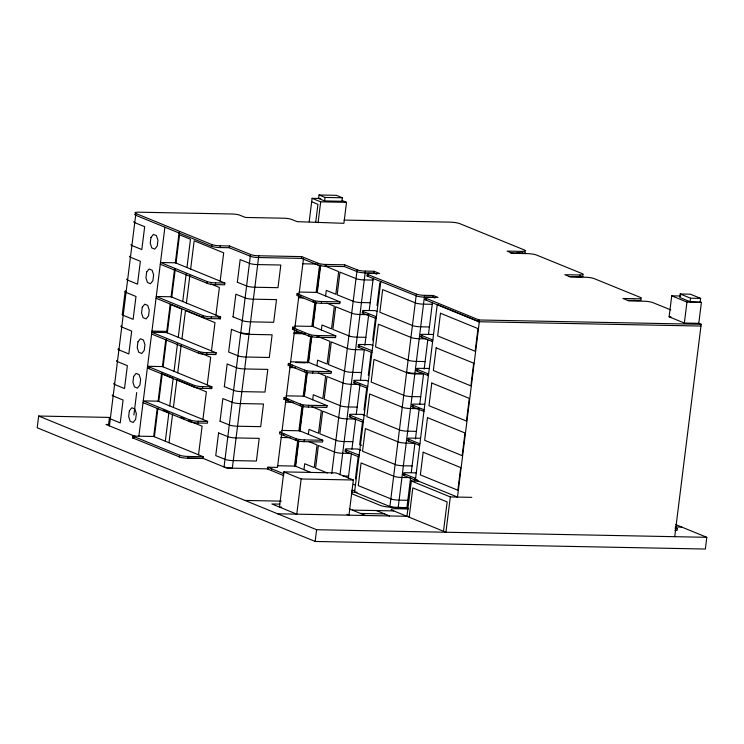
<?xml version="1.0" encoding="UTF-8"?>
<svg xmlns="http://www.w3.org/2000/svg" width="744" height="744" viewBox="0 0 744 744"><rect width="100%" height="100%" fill="white"/><g stroke="black" fill="none" stroke-linecap="round" stroke-linejoin="round"><path stroke-width="1.12" d="M109.303 417.412L38.66 416.036L37.2 427.772L315.149 541.455L705.34 549.035L706.8 537.308L675.422 524.474M108.494 425.177L109.368 418.165M122.267 314.6L125.113 291.732M342.221 200.582L346.518 202.34L343.905 223.312L297.228 221.666L290.653 219.089A5.999 1.014 7.1 0 0 284.766 218.234L245.539 217.462L238.964 214.886A5.999 1.014 7.1 0 0 233.077 214.03L138.245 212.18A6.798 1.144 7.1 0 0 135.892 213.482L109.433 425.866A6.798 1.144 7.1 0 1 108.698 424.908M133.883 415.013L136.682 392.562M132.516 437.825L132.73 436.068L153.71 436.477L203.224 456.732L203 458.49L187.637 458.192A5.999 1.014 7.1 0 1 180.392 457.3L132.516 437.825L134.562 437.863M138.868 436.189L164.898 227.19M153.71 436.477L157.189 408.521M143.053 402.644L190.929 422.108A5.999 1.014 7.1 0 0 198.174 423.001L207.399 423.187L207.623 421.42L158.109 401.174L161.634 372.856M149.646 368.085L147.358 368.038L195.244 387.503A5.999 1.014 7.1 0 0 202.489 388.396L211.715 388.582L211.928 386.824L162.415 366.569L165.717 340.082M151.59 334.037L199.476 353.512A5.999 1.014 7.1 0 0 206.72 354.404L215.946 354.581L216.169 352.823L166.647 332.568L170.181 304.203M156.054 298.251L203.93 317.725A5.999 1.014 7.1 0 0 211.175 318.618L220.401 318.795L220.624 317.037L171.111 296.782L174.552 269.151M160.286 264.26L208.171 283.724A5.999 1.014 7.1 0 0 215.416 284.617L224.642 284.803L224.855 283.036L175.342 262.79L179.174 232.035M154.399 436.756L157.96 408.149M158.788 401.453L162.238 373.776L173.175 378.25L169.725 405.926M163.103 366.848L166.544 339.18M167.335 332.847L170.86 304.584L181.796 309.058L178.272 337.32M171.79 297.07L175.24 269.393M176.03 263.069L179.546 234.797L190.483 239.27L186.967 267.542M165.326 441.229L168.897 412.622M174.04 371.321L177.481 343.654M182.726 301.534L186.177 273.866M169.009 442.736L172.58 414.129M173.408 407.433L176.858 379.756L206.376 391.828L202.935 419.504M177.723 372.828L181.164 345.16M181.955 338.827L185.479 310.564L214.997 322.636L211.473 350.908M186.409 303.041L189.86 275.373M190.65 269.049L194.165 240.777L223.693 252.858L220.168 281.12M179.369 456.993L179.583 455.235L132.73 436.068M189.906 421.811L190.12 420.053L143.267 400.886L158.109 401.174M194.212 387.206L194.435 385.448L147.582 366.281L162.415 366.569M198.453 353.205L198.667 351.447L151.813 332.28L166.647 332.568M202.907 317.418L203.131 315.661L156.268 296.493L171.111 296.782M207.139 283.427L207.362 281.669L160.509 262.502L175.342 262.79M376.659 274.173L373.869 273.029L365.155 272.862A5.999 1.014 7.1 0 1 357.911 271.969L344.426 266.566L325.974 266.213A5.999 1.014 7.1 0 1 318.73 265.32L301.459 258.373L258.559 257.536A5.999 1.014 7.1 0 1 251.314 256.643L229.254 247.733L220.029 247.557A5.999 1.014 7.1 0 1 212.784 246.664L211.761 246.357L211.975 244.599L135.892 213.482M187.637 458.192L187.86 456.435L203.224 456.732M198.174 423.001L198.397 421.243L207.623 421.42M202.489 388.396L202.703 386.638L211.928 386.824M206.72 354.404L206.944 352.647L216.169 352.823M211.175 318.618L211.398 316.86L220.624 317.037M215.416 284.617L215.63 282.859L224.855 283.036M220.029 247.557L220.252 245.799L229.478 245.976L251.537 254.885A5.999 1.014 7.1 0 0 258.782 255.778L301.683 256.615L318.944 263.562A5.999 1.014 7.1 0 0 326.188 264.455L344.639 264.808L358.134 270.212A5.999 1.014 7.1 0 0 365.378 271.104L374.093 271.272L379.663 273.55L368.252 273.401A5.999 1.014 7.1 0 0 368.159 274.629L367.936 276.387L417.152 296.196A5.999 1.014 7.1 0 0 424.396 297.089L433.11 297.265L434.97 298.028M198.536 454.807L202.098 426.2L188.39 420.593M207.241 384.899L210.692 357.232L200.145 352.926M215.937 315.121L219.378 287.454L210.943 284.003M229.254 247.733L229.478 245.976M220.038 421.234L222.856 398.57L233.132 402.662A5.999 1.014 7.1 0 0 240.377 403.555L263.497 404.001L260.679 426.665L237.55 426.219A5.999 1.014 7.1 0 1 230.305 425.326L219.992 421.225M224.344 386.638L227.171 363.974L237.438 368.057A5.999 1.014 7.1 0 0 244.683 368.95L267.812 369.405L264.985 392.069L241.856 391.623A5.999 1.014 7.1 0 1 234.611 390.73L224.297 386.62M233.039 316.86L235.857 294.196L246.134 298.279A5.999 1.014 7.1 0 0 253.379 299.172L276.498 299.618L273.68 322.292L250.551 321.836A5.999 1.014 7.1 0 1 243.307 320.943L232.993 316.842M237.345 282.264L240.163 259.591L250.44 263.683A5.999 1.014 7.1 0 0 257.684 264.576L280.813 265.022L277.986 287.686L254.857 287.24A5.999 1.014 7.1 0 1 247.613 286.347L237.299 282.246M250.505 254.578L224.056 466.972L225.079 467.279A5.999 1.014 7.1 0 0 232.323 468.171L258.782 255.778M281.669 433.854L277.493 467.399L267.756 467.213L267.533 468.971L283.78 475.621M271.421 470.561L271.644 468.804M285.994 399.128L281.883 432.097L279.828 432.059L279.604 433.817L296.875 440.764A5.999 1.014 7.1 0 0 304.119 441.657L322.571 442.02L322.784 440.253L299.637 430.785L281.846 430.441M286.152 395.836L303.943 396.18L327.1 405.647L326.876 407.414L308.425 407.052A5.999 1.014 7.1 0 1 301.19 406.159L283.92 399.212L284.134 397.454L286.198 397.491L290.216 365.257L288.151 365.22L288.374 363.453L290.43 363.5L294.671 329.471L292.615 329.434L292.829 327.676L294.894 327.713L298.902 295.47M303.524 258.41L299.125 293.713L297.061 293.675L296.847 295.433L314.108 302.38A5.999 1.014 7.1 0 0 321.352 303.273L339.803 303.636L340.027 301.869L316.87 292.401L299.079 292.057M301.459 258.373L301.683 256.615M309.197 221.712L312.108 198.332L320.822 198.499M283.492 435.407L283.715 433.65M287.807 400.802L288.021 399.044M292.039 366.801L292.262 365.044M296.493 331.024L296.717 329.257M300.734 297.023L300.948 295.266M346.927 514.337L348.964 515.174L353.344 479.992L336.028 472.905L283.836 471.891L279.456 507.073L281.706 507.12M315.726 222.056L317.939 204.33L311.68 201.763M318.609 198.481L319.046 194.993L336.372 195.328L342.361 197.774L341.924 201.271L324.598 200.936L318.534 198.453M318.069 222.809L320.683 201.838L312.108 198.332M324.598 200.936L325.035 197.439L319.046 194.993M295.852 440.457L296.066 438.7L279.828 432.059M300.158 405.852L300.381 404.094L284.134 397.454M290.393 361.835L308.183 362.189L331.331 371.656L331.117 373.414L312.666 373.051A5.999 1.014 7.1 0 1 305.421 372.167L304.398 371.861L304.612 370.103L288.374 363.453M294.847 326.058L312.638 326.402L335.786 335.87L335.572 337.627L317.121 337.274A5.999 1.014 7.1 0 1 309.876 336.381L308.853 336.074L309.067 334.316L292.829 327.676M313.084 302.073L313.308 300.316L297.061 293.675M317.707 265.013L317.921 263.255M294.522 466.079L297.619 441.201M298.921 430.776L302.018 405.899M303.227 396.171L306.333 371.293M307.393 362.747L310.704 336.158M311.922 326.384L315.019 301.506M316.154 292.392L319.539 265.255M311.178 472.607L295.238 466.088L298.446 440.374M299.637 430.785L302.743 405.871M303.943 396.18L306.956 372M308.109 362.765L311.429 336.083M312.638 326.402L315.651 302.222M316.87 292.401L320.273 265.069M295.647 466.256L298.781 441.08M300.037 430.953L303.199 405.582M304.352 396.347L307.365 372.139M308.583 362.347L311.829 336.344M313.047 326.57L316.061 302.352M317.279 292.569L320.655 265.431M304.119 441.657L304.343 439.899L322.784 440.253M308.425 407.052L308.648 405.294L327.1 405.647M312.666 373.051L312.88 371.293L331.331 371.656M317.121 337.274L317.344 335.516L335.786 335.87M321.352 303.273L321.575 301.515L340.027 301.869M325.974 266.213L326.188 264.455M283.836 471.891L301.153 478.978L296.772 514.16L271.858 503.967L279.744 504.125M303.961 469.659L304.705 463.717L314.228 467.613L317.056 444.949L308.658 441.508M308.36 434.357L308.983 429.344L318.516 433.241L321.334 410.576L311.885 406.717M312.675 399.751L313.298 394.748L322.822 398.644L325.649 375.98L318.293 372.977M316.907 365.75L317.604 360.152L327.127 364.048L329.955 341.384L318.404 336.66M321.362 329.973L321.985 324.97L331.517 328.867L334.335 306.203L326.988 303.189M325.593 295.973L326.3 290.374L335.823 294.271L338.65 271.597L324.998 266.017M344.426 266.566L344.639 264.808M315.149 541.455L316.609 529.728L38.66 416.036M331.74 473.584L357.101 269.905M340.008 474.784L365.378 271.104M358.952 456.9L346.081 451.831L346.304 450.074A5.999 1.014 7.1 0 1 346.397 448.846L357.808 449.004L360.952 450.287M363.267 422.294L350.396 417.226L350.61 415.468A5.999 1.014 7.1 0 1 350.712 414.241L362.123 414.399L365.257 415.682M367.499 388.294L354.628 383.234L354.851 381.477A5.999 1.014 7.1 0 1 354.944 380.249L366.355 380.398L368.447 381.254M371.954 352.517L359.082 347.448L359.306 345.69A5.999 1.014 7.1 0 1 359.399 344.463L370.81 344.612L372.902 345.467M376.194 318.516L363.323 313.447L363.537 311.69A5.999 1.014 7.1 0 1 363.63 310.462L375.05 310.62L377.143 311.476M348.313 478.252L351.401 453.412M351.931 449.162L355.688 419.049L346.974 418.872A5.999 1.014 7.1 0 1 339.729 417.988L322.673 411.125L319.846 433.789L336.902 440.653A5.999 1.014 7.1 0 0 344.147 441.545L352.861 441.713M356.227 414.706L359.854 385.578M360.533 380.11L364.3 349.847L355.586 349.68A5.999 1.014 7.1 0 1 348.341 348.787L331.285 341.924L328.467 364.597L345.523 371.461A5.999 1.014 7.1 0 0 352.768 372.344L361.482 372.521M364.867 345.3L368.689 314.666M369.229 310.332L373.246 278.061M373.869 273.029L374.093 271.272M355.409 478.876L358.199 456.425M362.514 421.839L359.687 444.503L361.714 445.331M363.993 409.907L366.746 387.829M368.308 375.311L371.126 352.647M372.688 340.129L375.441 318.041M376.994 305.524L379.821 282.859M354.562 492.203L380.807 281.455M407.814 500.312L399.1 500.145A5.999 1.014 7.1 0 1 391.856 499.252L358.264 485.627L361.091 462.954L394.683 476.588A5.999 1.014 7.1 0 0 401.927 477.481L410.642 477.648L406.875 507.892L398.161 507.724A5.999 1.014 7.1 0 1 390.916 506.831L389.884 506.524L416.342 294.14L368.159 274.629M398.161 507.724L424.61 295.331L433.324 295.498L437.983 297.414L426.572 297.256A5.999 1.014 7.1 0 0 426.479 298.483L426.266 300.241L478.82 321.743L700.96 326.058M417.049 480.019L414.882 479.973L404.411 475.695L404.624 473.928A5.999 1.014 7.1 0 1 404.717 472.7L416.138 472.858M419.7 445.377L408.716 441.09L408.94 439.323A5.999 1.014 7.1 0 1 409.033 438.095L420.444 438.253M423.941 411.386L412.957 407.089L413.171 405.331A5.999 1.014 7.1 0 1 413.264 404.104L424.675 404.252M428.395 375.599L417.412 371.303L417.626 369.545A5.999 1.014 7.1 0 1 417.728 368.317L429.139 368.475M432.627 341.598L421.643 337.311L421.867 335.544A5.999 1.014 7.1 0 1 421.96 334.316L433.371 334.474M411.302 472.328L414.92 443.275L406.205 443.108A5.999 1.014 7.1 0 1 398.961 442.215L365.369 428.591L362.542 451.255L396.134 464.879A5.999 1.014 7.1 0 0 403.378 465.772L412.092 465.939M415.459 438.941L419.225 408.679M419.774 404.336L423.615 373.497L414.901 373.321A5.999 1.014 7.1 0 1 407.656 372.428L406.624 372.13M424.154 369.154L427.781 340.027M428.46 334.558L432.478 302.287M433.11 297.265L433.324 295.498M418.509 481.136L411.348 480.996L406.949 516.299L277.624 513.788M409.172 517.21L412.827 487.887L447.153 501.93L443.498 531.244M414.882 479.973L415.096 478.215L404.624 473.928M419.188 445.368L419.411 443.61L408.94 439.323M423.429 411.376L423.643 409.609L413.171 405.331M427.884 375.59L428.098 373.832L417.626 369.545M432.115 341.589L432.338 339.831L421.867 335.544M415.394 479.982L437.249 304.538L436.737 304.529M411.348 480.996L450.325 496.936L445.926 532.239L392.255 510.291A8.221 1.386 7.1 0 1 395.101 508.719L408.326 508.98M478.82 321.743L479.034 319.985L426.479 298.483M510.254 252.923L522.083 253.155L522.297 251.398A6.798 1.144 7.1 0 0 524.659 250.096L459.894 223.684A6.798 1.144 7.1 0 0 450.65 222.158L344.044 220.085M568.955 276.554L579.799 276.759L580.013 275.001A6.798 1.144 7.1 0 0 582.375 273.708L535.922 254.783A6.798 1.144 7.1 0 0 527.766 253.63L512.588 253.341L507.12 251.1L522.297 251.398M674.724 536.684L701.174 324.3L698.783 323.324L684.341 323.036L669.116 316.814L671.73 295.842L680.611 296.019M700.709 298.4L690.302 294.187L680.211 293.992L679.784 297.488L690.069 301.692L701.397 302.352L698.783 323.324M684.341 323.036L686.954 302.073L671.73 295.842M690.069 301.692L690.506 298.204L680.211 293.992M700.16 301.887L700.588 298.4L690.506 298.204M675.226 527.738L677.347 528.603L677.133 530.36L674.882 530.314M325.035 197.439L342.361 197.774M320.683 201.838L346.518 202.34M302.603 263.785L316.265 264.055M580.013 275.001L564.836 274.713L570.304 276.945L585.481 277.242A6.798 1.144 7.1 0 1 593.638 278.396L640.472 297.47A6.798 1.144 7.1 0 1 638.12 298.772L622.942 298.474L628.903 300.911L644.081 301.208A6.798 1.144 7.1 0 1 652.237 302.362L670.8 309.904M372.995 280.07L364.281 279.902A5.999 1.014 7.1 0 1 357.036 279.009L339.98 272.146L337.153 294.81L354.209 301.673A5.999 1.014 7.1 0 0 361.454 302.566L370.168 302.734M627.834 300.334L637.896 300.529A6.798 1.144 7.1 0 0 640.947 299.59M686.954 302.073L701.397 302.352M298.363 297.786L302.92 297.879M432.227 304.296L423.513 304.129A5.999 1.014 7.1 0 1 416.268 303.236L382.676 289.611L379.858 312.275L413.45 325.9A5.999 1.014 7.1 0 0 420.695 326.793L429.409 326.969M669.116 316.814L670.967 316.842M367.592 314.647L359.975 314.498A5.999 1.014 7.1 0 1 352.73 313.605L335.674 306.742L332.847 329.406L349.903 336.269A5.999 1.014 7.1 0 0 357.148 337.162L365.862 337.33M479.034 319.985L701.174 324.3M294.057 332.391L302.027 332.549M293.908 333.572L305.291 333.796M151.962 331.099L166.796 331.387M425.745 338.855L419.207 338.725A5.999 1.014 7.1 0 1 411.962 337.832L378.371 324.207L375.543 346.881L409.135 360.505A5.999 1.014 7.1 0 0 416.38 361.398L425.094 361.565M432.338 339.831L432.85 339.841M296.019 362.412L307.412 362.626M296.01 362.533L305.114 362.709M289.676 367.564L295.368 367.676M428.098 373.832L428.609 373.841M423.541 374.083L414.827 373.907A5.999 1.014 7.1 0 1 407.582 373.023L373.99 359.389L371.163 382.063L404.755 395.687A5.999 1.014 7.1 0 0 411.999 396.58L420.713 396.747M359.994 384.453L351.28 384.276A5.999 1.014 7.1 0 1 344.035 383.383L326.979 376.529L324.152 399.193L341.208 406.057A5.999 1.014 7.1 0 0 348.452 406.949L357.167 407.117M283.92 399.212L285.975 399.249M285.361 402.169L293.331 402.327M418.137 408.661L410.511 408.512A5.999 1.014 7.1 0 1 403.267 407.619L369.675 393.995L366.857 416.659L400.449 430.283A5.999 1.014 7.1 0 0 407.693 431.176L416.408 431.343M423.643 409.609L424.154 409.618M109.452 424.526L105.992 424.461L135.538 436.542M280.962 437.481L290.076 437.658M419.411 443.61L419.923 443.619M350.312 453.394L342.686 453.245A5.999 1.014 7.1 0 1 335.442 452.352L318.386 445.489L315.568 468.162L327.323 472.97M188.158 458.072L202.991 458.36L226.715 468.06L268.435 468.869M277.447 465.744L295.238 466.088M343.133 475.974L348.583 476.086M415.096 478.215L415.608 478.225M417.068 479.899L415.403 479.861L457.495 497.076L479.331 321.752L437.249 304.538M301.153 478.978L353.344 479.992M351.707 490.389L354.776 490.445M351.484 492.147L357.046 492.249M450.325 496.936L471.817 497.355M244.999 500.442L281.325 501.149M401.379 507.417L391.456 507.231A8.221 1.386 7.1 0 1 380.277 505.39L351.754 493.718M407.005 508.003L400.346 507.873L408.214 508.496M352.321 510.096L393.762 510.905M360.514 513.453L384.648 513.918M675.357 526.985L681.857 527.105M675.106 528.556L677.347 528.603M316.609 529.728L706.8 537.308M416.342 294.14L417.365 294.438A5.999 1.014 7.1 0 0 424.61 295.331M211.975 244.599L213.007 244.906A5.999 1.014 7.1 0 0 220.252 245.799M313.308 300.316L314.331 300.623A5.999 1.014 7.1 0 0 321.575 301.515M207.362 281.669L208.385 281.967A5.999 1.014 7.1 0 0 215.63 282.859M309.067 334.316L310.099 334.623A5.999 1.014 7.1 0 0 317.344 335.516M203.131 315.661L204.154 315.968A5.999 1.014 7.1 0 0 211.398 316.86M240.796 332.568L241.819 332.875A5.999 1.014 7.1 0 0 249.063 333.768M304.612 370.103L305.635 370.4A5.999 1.014 7.1 0 0 312.88 371.293M198.667 351.447L199.699 351.754A5.999 1.014 7.1 0 0 206.944 352.647M300.381 404.094L301.404 404.401A5.999 1.014 7.1 0 0 308.648 405.294M194.435 385.448L195.458 385.745A5.999 1.014 7.1 0 0 202.703 386.638M296.066 438.7L297.098 439.007A5.999 1.014 7.1 0 0 304.343 439.899M190.12 420.053L191.152 420.351A5.999 1.014 7.1 0 0 198.397 421.243M179.583 455.235L180.615 455.542A5.999 1.014 7.1 0 0 187.86 456.435M363.537 311.69L376.408 316.758M359.306 345.69L372.177 350.75M354.851 381.477L367.722 386.536M350.61 415.468L363.481 420.537M346.304 450.074L359.175 455.142M211.761 246.357L135.668 215.239A6.798 1.144 7.1 0 1 134.934 214.272M292.764 326.839L294.894 327.713M292.615 329.434L308.853 336.074M218.531 318.032L220.401 318.795M288.151 365.22L304.398 371.861M209.836 387.81L211.715 388.582M353.409 484.307L355.502 485.162M162.927 410.177L167.902 412.213M181.015 417.579L184.177 418.872M354.572 492.082L389.884 506.524M376.445 510.57L389.633 515.964M267.756 467.213L283.994 473.854M349.224 508.831L365.509 515.49M114.511 383.318A6.798 1.144 7.1 0 0 114.595 384.481L124.518 388.545L127.364 365.676L117.44 361.612A6.798 1.144 7.1 0 1 117.357 360.449M112.428 395.018A6.798 1.144 7.1 0 0 113.162 395.985L123.085 400.039L120.23 422.918L110.307 418.853A6.798 1.144 7.1 0 1 109.573 417.896M118.817 348.722A6.798 1.144 7.1 0 0 118.9 349.885L128.824 353.949L131.669 331.08L121.746 327.016A6.798 1.144 7.1 0 1 121.672 325.853M123.132 314.126A6.798 1.144 7.1 0 0 123.206 315.289L133.13 319.343L135.985 296.475L126.062 292.42A6.798 1.144 7.1 0 1 125.327 291.453M126.136 291.834A6.798 1.144 7.1 0 1 125.392 290.867M404.411 475.695A5.999 1.014 7.1 0 1 403.713 474.598M346.081 451.831A5.999 1.014 7.1 0 1 345.383 450.743M412.957 407.089A5.999 1.014 7.1 0 1 412.25 405.992M350.396 417.226A5.999 1.014 7.1 0 1 349.699 416.138M354.628 383.234A5.999 1.014 7.1 0 1 353.93 382.137M408.716 441.09A5.999 1.014 7.1 0 1 408.019 439.992M635.218 300.297A6.798 1.144 7.1 0 1 632.781 300.427M520.056 252.718A6.798 1.144 7.1 0 1 516.968 253.053M525.134 252.216A6.798 1.144 7.1 0 1 522.083 253.155M582.85 275.829A6.798 1.144 7.1 0 1 579.799 276.759M426.266 300.241A5.999 1.014 7.1 0 1 425.559 299.144M367.936 276.387A5.999 1.014 7.1 0 1 367.238 275.289M134.013 221.675A6.798 1.144 7.1 0 0 134.748 222.642L144.671 226.697L141.825 249.566L131.902 245.511A6.798 1.144 7.1 0 1 131.167 244.543M129.707 256.271A6.798 1.144 7.1 0 0 130.442 257.238L140.365 261.293L137.519 284.162L127.596 280.107A6.798 1.144 7.1 0 1 126.861 279.139M417.412 371.303A5.999 1.014 7.1 0 1 416.714 370.205M363.323 313.447A5.999 1.014 7.1 0 1 362.626 312.359M421.643 337.311A5.999 1.014 7.1 0 1 420.527 336.418M359.082 347.448A5.999 1.014 7.1 0 1 358.385 346.351M129.363 410.8L128.638 416.566L130.163 421.243L133.148 422.462L135.631 419.421L136.347 413.655L134.831 408.977L131.837 407.749L129.363 410.8M133.641 376.427L132.925 382.193L134.441 386.871L137.426 388.089L139.909 385.048L140.625 379.282L139.109 374.604L136.124 373.386L133.641 376.427M137.947 341.831L137.231 347.597L138.747 352.275L141.741 353.493L144.215 350.452L144.941 344.686L143.415 340.008L140.43 338.79L137.947 341.831M142.262 307.226L141.546 313.001L143.062 317.679L146.047 318.897L148.53 315.856L149.246 310.09L147.731 305.412L144.736 304.184L142.262 307.226M146.642 272.044L145.926 277.81L147.442 282.488L150.428 283.715L152.911 280.674L153.627 274.908L152.111 270.23L149.126 269.002L146.642 272.044M150.948 237.448L150.232 243.214L151.748 247.892L154.743 249.119L157.217 246.069L157.942 240.303L156.417 235.625L153.431 234.407L150.948 237.448M218.578 432.943L215.751 455.607L226.027 459.699A5.999 1.014 7.1 0 0 233.272 460.592L256.401 461.038L259.219 438.374L236.09 437.918A5.999 1.014 7.1 0 1 228.845 437.026L218.578 432.943M231.477 329.378L228.65 352.042L238.926 356.134A5.999 1.014 7.1 0 0 246.171 357.018L269.3 357.473L272.118 334.8L248.989 334.354A5.999 1.014 7.1 0 1 241.744 333.461L231.477 329.378M423.178 452.231L420.36 474.904L457.858 490.24L460.685 467.576L423.178 452.231M427.484 417.635L424.666 440.309L462.163 455.644L464.991 432.98L427.484 417.635M431.799 383.039L428.972 405.703L466.479 421.048L469.297 398.384L431.799 383.039M436.179 347.857L433.352 370.521L470.859 385.866L473.686 363.193L436.179 347.857M440.485 313.261L437.667 335.925L475.165 351.27L477.992 328.597L440.485 313.261"/></g></svg>
